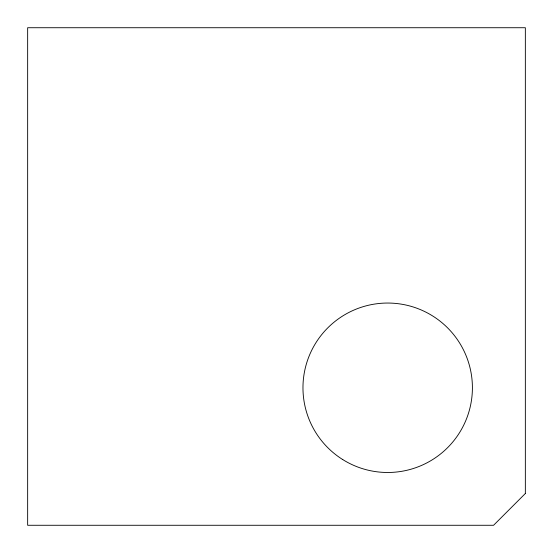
<?xml version="1.0" encoding="UTF-8"?>
<svg xmlns="http://www.w3.org/2000/svg" width="553" height="553" viewBox="0 0 553 553"><rect width="100%" height="100%" fill="white"/><g stroke="black" fill="none" stroke-linecap="round" stroke-linejoin="round"><path stroke-width="0.83" d="M525.35 493.504L493.58 525.274L27.65 525.274L27.65 27.726L525.35 27.726L525.35 493.504M342.756 459.584A84.713 84.713 0 0 0 472.352 390.771A84.713 84.713 0 0 0 347.955 312.943A84.713 84.713 0 0 0 342.756 459.584"/></g></svg>
